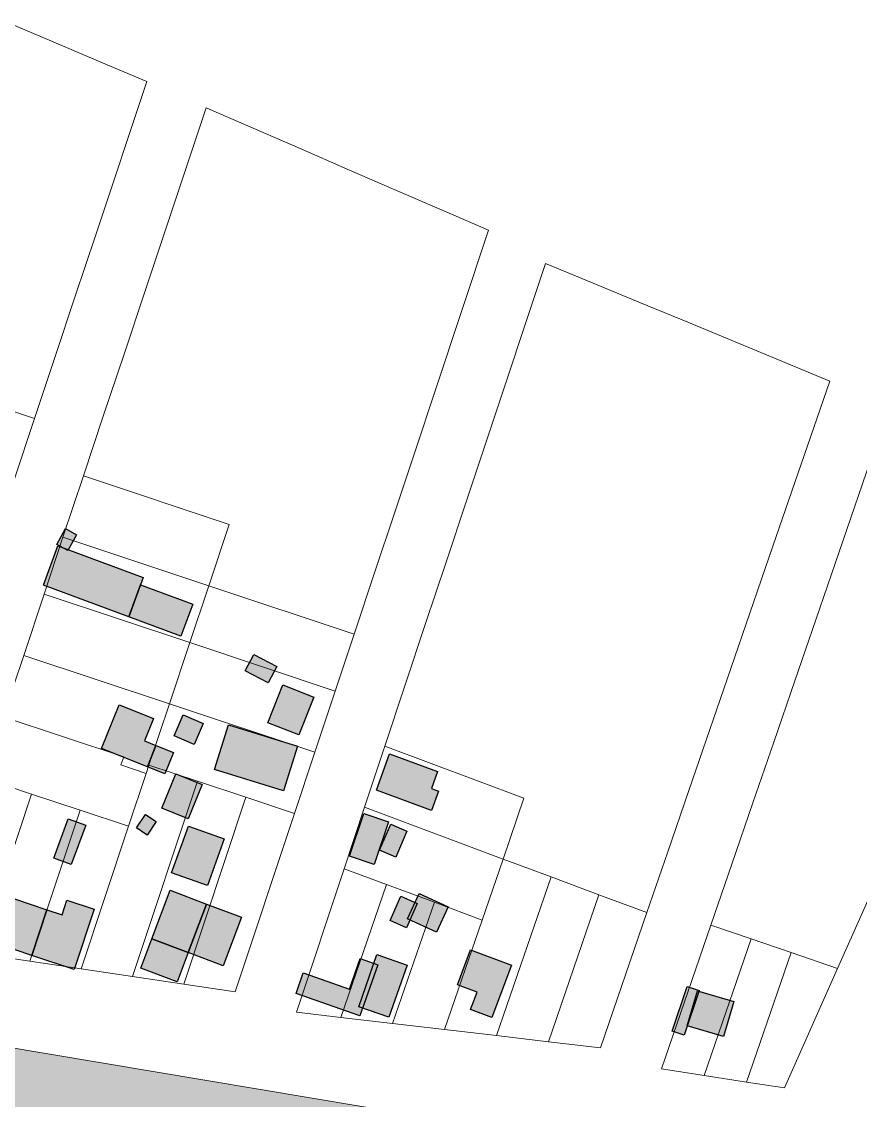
# Model space of a CAD drawing. Header units: millimetres. Extents: x -71 to 10084, y -63 to 6230.
# Drawn here: x 6458.2 to 6614.1, y 3308.1 to 3508.6 of the extents above; entities that cross this region are included whole.
import ezdxf

# ---------------------------------------------------------------- set-up
doc = ezdxf.new("R2010")
doc.units = ezdxf.units.MM
for name, color, linetype, lineweight, true_color in [('00.PROPUESTAS EDIFICACION', 251, 'Continuous', 5, 0x575757), ('01. Manzanas Esc. Urbana', 254, 'Continuous', 5, 0xcccccc), ('01. Parcelas Esc. Urbana', 8, 'Continuous', 5, 0x808080), ('COTAS', 154, 'Continuous', 5, 0x004f9e)]:
    doc.layers.add(name, color=color, linetype=linetype, lineweight=lineweight, true_color=true_color)
doc.layers.add('Edificaciones Pilar', color=50, linetype='Continuous')

msp = doc.modelspace()

# ---------------------------------------------------------------- hatches: boundary and pattern name
at = {"layer": 'COTAS', "linetype": 'Continuous', "true_color": 0xf26722, "transparency": 33554472}
h = msp.add_hatch(color=30, dxfattribs=at)
h.dxf.hatch_style = 1
h.paths.add_polyline_path([(6547.88, 3242.87), (6573.21, 3298.29), (6440.25, 3320.57), (6438.69, 3251.5)])
at = {"layer": 'Edificaciones Pilar', "transparency": 33554559}
for points in [[(6466.77, 3410.26), (6464.72, 3411.41), (6466.37, 3414.34), (6468.42, 3413.19), (6466.77, 3410.26)], [(6478.11, 3397.95), (6462.25, 3403.83), (6464.95, 3411.11), (6480.81, 3405.23), (6478.11, 3397.95)], [(6487.82, 3394.35), (6478.11, 3397.95), (6480.31, 3403.89), (6490.02, 3400.29), (6487.82, 3394.35)], [(6504, 3385.66), (6499.74, 3387.88), (6501.36, 3390.97), (6505.62, 3388.74), (6504, 3385.66)], [(6509.7, 3376), (6503.96, 3378.27), (6506.75, 3385.29), (6512.49, 3383.02), (6509.7, 3376)], [(6481.57, 3370.08), (6473.07, 3373.47), (6476.33, 3381.62), (6482.7, 3379.08), (6481.01, 3374.87), (6483.15, 3374.02), (6481.57, 3370.08)], [(6490.29, 3374.19), (6486.53, 3375.8), (6488.2, 3379.71), (6491.96, 3378.1), (6490.29, 3374.19)], [(6506.89, 3365.58), (6494.07, 3369.59), (6496.66, 3377.88), (6509.48, 3373.89), (6506.89, 3365.58)], [(6484.84, 3368.77), (6481.57, 3370.08), (6483.15, 3374.02), (6486.42, 3372.71), (6484.84, 3368.77)], [(6534.39, 3361.98), (6524.13, 3365.71), (6526.6, 3372.48), (6535.52, 3369.23), (6534.35, 3366.03), (6535.69, 3365.54), (6534.39, 3361.98)], [(6489.16, 3360.39), (6484.26, 3362.4), (6486.87, 3368.77), (6491.77, 3366.76), (6489.16, 3360.39)], [(6481.51, 3357.38), (6479.56, 3358.7), (6481.24, 3361.19), (6483.19, 3359.88), (6481.51, 3357.38)], [(6523.71, 3351.9), (6519.14, 3353.44), (6521.83, 3361.38), (6526.4, 3359.83), (6523.71, 3351.9)], [(6470.12, 3359.21), (6467.42, 3351.89), (6464.17, 3353.09), (6466.87, 3360.41), (6470.12, 3359.21)], [(6492.76, 3347.99), (6486.08, 3350.38), (6489.19, 3359.05), (6495.87, 3356.66), (6492.76, 3347.99)], [(6527.72, 3353.29), (6524.73, 3354.6), (6526.83, 3359.39), (6529.82, 3358.09), (6527.72, 3353.29)], [(6489.16, 3335.56), (6482.4, 3338.11), (6485.8, 3347.12), (6492.55, 3344.57), (6489.16, 3335.56)], [(6535.32, 3339.36), (6529.94, 3341.84), (6532.08, 3346.5), (6537.47, 3344.02), (6535.32, 3339.36)], [(6460.08, 3335.01), (6454.04, 3337.02), (6456.87, 3345.52), (6462.91, 3343.5), (6460.08, 3335.01)], [(6467.94, 3332.39), (6460.08, 3335.01), (6462.91, 3343.5), (6465.71, 3342.57), (6466.62, 3345.31), (6471.69, 3343.63), (6467.94, 3332.39)], [(6495.68, 3333.11), (6489.16, 3335.56), (6492.55, 3344.57), (6499.07, 3342.12), (6495.68, 3333.11)], [(6529.73, 3340.17), (6526.69, 3341.53), (6528.69, 3346), (6531.73, 3344.64), (6529.73, 3340.17)], [(6487.1, 3330.11), (6480.35, 3332.65), (6482.4, 3338.11), (6489.16, 3335.56), (6487.1, 3330.11)], [(6521.07, 3323.77), (6509.2, 3327.92), (6510.55, 3331.77), (6519.16, 3328.76), (6521.14, 3334.44), (6524.41, 3333.29), (6521.07, 3323.77)], [(6526.46, 3323.52), (6520.85, 3325.48), (6524.24, 3335.16), (6529.86, 3333.19), (6526.46, 3323.52)], [(6549.24, 3333.2), (6545.59, 3323.46), (6541.64, 3324.94), (6542.85, 3328.17), (6539.19, 3329.54), (6541.63, 3336.05), (6549.24, 3333.2)], [(6584.1, 3328.49), (6581.32, 3320.21), (6579.12, 3320.95), (6581.9, 3329.23), (6584.1, 3328.49)], [(6588.67, 3319.94), (6581.91, 3321.92), (6583.83, 3328.46), (6590.59, 3326.48), (6588.67, 3319.94)]]:
    msp.add_hatch(color=256, dxfattribs=at).paths.add_polyline_path(points, flags=0)

# ---------------------------------------------------------------- linework, layer by layer
at = {"layer": '00.PROPUESTAS EDIFICACION', "linetype": 'Continuous'}
msp.add_line((6374, 3331.67), (6596.62, 3294.37), dxfattribs=at)
at = {"layer": '01. Manzanas Esc. Urbana', "linetype": 'Continuous', "flags": 128}
for points in [[(6455.12, 3508.57), (6464.09, 3504.78), (6464.09, 3504.78), (6472.94, 3501.03), (6481.46, 3497.42), (6471.98, 3468.94), (6468.18, 3457.54), (6464.4, 3446.17), (6460.61, 3434.79), (6456.81, 3423.39)], [(6454.8, 3379.38), (6458.6, 3390.78), (6462.38, 3402.16), (6465.89, 3412.72), (6469.69, 3424.12), (6473.44, 3435.4), (6477.23, 3446.78), (6481.03, 3458.18), (6492.49, 3492.56), (6501.22, 3488.76), (6509.96, 3484.97), (6518.73, 3481.17), (6527.45, 3477.36), (6527.45, 3477.36), (6536.22, 3473.56), (6544.97, 3469.78), (6535.13, 3440.16), (6531.33, 3428.76), (6527.54, 3417.39), (6523.8, 3406.1), (6520, 3394.7), (6516.48, 3384.15), (6512.7, 3372.77), (6508.92, 3361.4), (6497.87, 3328.22), (6488.33, 3329.67), (6478.81, 3331.09), (6469.25, 3332.51), (6459.74, 3333.94), (6450.18, 3335.36)]]:
    msp.add_lwpolyline(points, dxfattribs=at)
for points in [[(6590.81, 3449.06), (6599.62, 3445.42), (6608.39, 3441.77), (6597.83, 3411.05), (6593.57, 3398.63), (6590.04, 3388.36), (6586.12, 3377.01), (6582.22, 3365.64), (6578.3, 3354.29), (6574.4, 3342.97), (6565.78, 3317.84), (6556.13, 3318.98), (6546.47, 3320.12), (6536.8, 3321.24), (6527.14, 3322.37), (6517.51, 3323.49), (6509.26, 3324.47), (6518.12, 3351.14), (6521.92, 3362.54), (6525.7, 3373.92), (6529.5, 3385.32), (6533.28, 3396.69), (6537.08, 3408.09), (6540.88, 3419.49), (6544.67, 3430.87), (6555.57, 3463.64), (6564.43, 3459.96), (6573.2, 3456.32), (6582.02, 3452.68), (6590.81, 3449.06)], [(6628.58, 3431.25), (6638.29, 3427.24), (6649.82, 3422.44), (6634.32, 3387.59), (6629.42, 3376.59), (6624.52, 3365.56), (6619.61, 3354.57), (6614.71, 3343.57), (6609.83, 3332.56), (6599.96, 3310.39), (6592.94, 3311.48), (6585.06, 3312.73), (6577.13, 3313.97), (6586.3, 3340.64), (6590.21, 3351.99), (6594.11, 3363.36), (6598.01, 3374.68), (6601.93, 3386.03), (6605.82, 3397.4), (6618.84, 3435.28), (6628.58, 3431.25)]]:
    msp.add_lwpolyline(points, close=True, dxfattribs=at)
at = {"layer": '01. Parcelas Esc. Urbana', "linetype": 'Continuous', "flags": 128}
for points in [[(6429.79, 3432.4), (6433.57, 3443.78), (6460.61, 3434.79), (6456.81, 3423.39), (6429.79, 3432.4)], [(6429.79, 3432.4), (6433.57, 3443.78), (6460.61, 3434.79), (6456.81, 3423.39), (6429.79, 3432.4)], [(6429.79, 3432.4), (6433.57, 3443.78), (6460.61, 3434.79), (6456.81, 3423.39), (6429.79, 3432.4)], [(6465.89, 3412.72), (6469.69, 3424.12), (6496.77, 3415.11), (6492.97, 3403.71), (6465.89, 3412.72)], [(6465.89, 3412.72), (6469.69, 3424.12), (6496.77, 3415.11), (6492.97, 3403.71), (6465.89, 3412.72)], [(6465.89, 3412.72), (6469.69, 3424.12), (6496.77, 3415.11), (6492.97, 3403.71), (6465.89, 3412.72)], [(6462.38, 3402.16), (6465.89, 3412.72), (6492.97, 3403.71), (6489.45, 3393.16), (6462.38, 3402.16)], [(6462.38, 3402.16), (6465.89, 3412.72), (6492.97, 3403.71), (6489.45, 3393.16), (6462.38, 3402.16)], [(6462.38, 3402.16), (6465.89, 3412.72), (6492.97, 3403.71), (6489.45, 3393.16), (6462.38, 3402.16)], [(6489.45, 3393.16), (6492.97, 3403.71), (6520, 3394.7), (6516.48, 3384.15), (6489.45, 3393.16)], [(6489.45, 3393.16), (6492.97, 3403.71), (6520, 3394.7), (6516.48, 3384.15), (6489.45, 3393.16)], [(6489.45, 3393.16), (6492.97, 3403.71), (6520, 3394.7), (6516.48, 3384.15), (6489.45, 3393.16)], [(6462.38, 3402.16), (6489.45, 3393.16), (6485.67, 3381.78), (6458.6, 3390.78), (6462.38, 3402.16)], [(6462.38, 3402.16), (6489.45, 3393.16), (6485.67, 3381.78), (6458.6, 3390.78), (6462.38, 3402.16)], [(6462.38, 3402.16), (6489.45, 3393.16), (6485.67, 3381.78), (6458.6, 3390.78), (6462.38, 3402.16)], [(6485.67, 3381.78), (6489.45, 3393.16), (6516.48, 3384.15), (6512.7, 3372.77), (6485.67, 3381.78)], [(6485.67, 3381.78), (6489.45, 3393.16), (6516.48, 3384.15), (6512.7, 3372.77), (6485.67, 3381.78)], [(6485.67, 3381.78), (6489.45, 3393.16), (6516.48, 3384.15), (6512.7, 3372.77), (6485.67, 3381.78)], [(6458.6, 3390.78), (6485.67, 3381.78), (6481.85, 3370.4), (6481.32, 3368.83), (6476.67, 3370.41), (6477.2, 3371.93), (6454.8, 3379.38), (6458.6, 3390.78)], [(6458.6, 3390.78), (6485.67, 3381.78), (6481.85, 3370.4), (6481.32, 3368.83), (6476.67, 3370.41), (6477.2, 3371.93), (6454.8, 3379.38), (6458.6, 3390.78)], [(6458.6, 3390.78), (6485.67, 3381.78), (6481.85, 3370.4), (6481.32, 3368.83), (6476.67, 3370.41), (6477.2, 3371.93), (6454.8, 3379.38), (6458.6, 3390.78)], [(6485.67, 3381.78), (6512.7, 3372.77), (6508.92, 3361.4), (6499.9, 3364.41), (6490.86, 3367.39), (6481.85, 3370.4), (6485.67, 3381.78)], [(6485.67, 3381.78), (6512.7, 3372.77), (6508.92, 3361.4), (6499.9, 3364.41), (6490.86, 3367.39), (6481.85, 3370.4), (6485.67, 3381.78)], [(6485.67, 3381.78), (6512.7, 3372.77), (6508.92, 3361.4), (6499.9, 3364.41), (6490.86, 3367.39), (6481.85, 3370.4), (6485.67, 3381.78)], [(6451.02, 3368.01), (6454.8, 3379.38), (6477.2, 3371.93), (6476.67, 3370.41), (6481.32, 3368.83), (6478.07, 3359.02), (6469.07, 3362.02), (6460.04, 3365), (6451.02, 3368.01)], [(6451.02, 3368.01), (6454.8, 3379.38), (6477.2, 3371.93), (6476.67, 3370.41), (6481.32, 3368.83), (6478.07, 3359.02), (6469.07, 3362.02), (6460.04, 3365), (6451.02, 3368.01)], [(6451.02, 3368.01), (6454.8, 3379.38), (6477.2, 3371.93), (6476.67, 3370.41), (6481.32, 3368.83), (6478.07, 3359.02), (6469.07, 3362.02), (6460.04, 3365), (6451.02, 3368.01)], [(6521.92, 3362.54), (6525.7, 3373.92), (6551.57, 3364.26), (6547.67, 3352.93), (6521.92, 3362.54)], [(6521.92, 3362.54), (6525.7, 3373.92), (6551.57, 3364.26), (6547.67, 3352.93), (6521.92, 3362.54)], [(6521.92, 3362.54), (6525.7, 3373.92), (6551.57, 3364.26), (6547.67, 3352.93), (6521.92, 3362.54)], [(6490.86, 3367.39), (6478.81, 3331.09), (6469.25, 3332.51), (6478.07, 3359.02), (6481.32, 3368.83), (6481.85, 3370.4), (6490.86, 3367.39)], [(6490.86, 3367.39), (6478.81, 3331.09), (6469.25, 3332.51), (6478.07, 3359.02), (6481.32, 3368.83), (6481.85, 3370.4), (6490.86, 3367.39)], [(6490.86, 3367.39), (6478.81, 3331.09), (6469.25, 3332.51), (6478.07, 3359.02), (6481.32, 3368.83), (6481.85, 3370.4), (6490.86, 3367.39)], [(6451.02, 3368.01), (6460.04, 3365), (6450.18, 3335.36), (6440.62, 3336.78), (6451.02, 3368.01)], [(6451.02, 3368.01), (6460.04, 3365), (6450.18, 3335.36), (6440.62, 3336.78), (6451.02, 3368.01)], [(6451.02, 3368.01), (6460.04, 3365), (6450.18, 3335.36), (6440.62, 3336.78), (6451.02, 3368.01)], [(6478.81, 3331.09), (6490.86, 3367.39), (6499.9, 3364.41), (6488.33, 3329.67), (6478.81, 3331.09)], [(6478.81, 3331.09), (6490.86, 3367.39), (6499.9, 3364.41), (6488.33, 3329.67), (6478.81, 3331.09)], [(6478.81, 3331.09), (6490.86, 3367.39), (6499.9, 3364.41), (6488.33, 3329.67), (6478.81, 3331.09)], [(6450.18, 3335.36), (6460.04, 3365), (6469.07, 3362.02), (6459.74, 3333.94), (6450.18, 3335.36)], [(6450.18, 3335.36), (6460.04, 3365), (6469.07, 3362.02), (6459.74, 3333.94), (6450.18, 3335.36)], [(6450.18, 3335.36), (6460.04, 3365), (6469.07, 3362.02), (6459.74, 3333.94), (6450.18, 3335.36)], [(6488.33, 3329.67), (6499.9, 3364.41), (6508.92, 3361.4), (6497.87, 3328.22), (6488.33, 3329.67)], [(6488.33, 3329.67), (6499.9, 3364.41), (6508.92, 3361.4), (6497.87, 3328.22), (6488.33, 3329.67)], [(6488.33, 3329.67), (6499.9, 3364.41), (6508.92, 3361.4), (6497.87, 3328.22), (6488.33, 3329.67)], [(6518.12, 3351.14), (6521.92, 3362.54), (6547.67, 3352.93), (6543.78, 3341.57), (6534.92, 3344.89), (6525.99, 3348.22), (6518.12, 3351.14)], [(6518.12, 3351.14), (6521.92, 3362.54), (6547.67, 3352.93), (6543.78, 3341.57), (6534.92, 3344.89), (6525.99, 3348.22), (6518.12, 3351.14)], [(6518.12, 3351.14), (6521.92, 3362.54), (6547.67, 3352.93), (6543.78, 3341.57), (6534.92, 3344.89), (6525.99, 3348.22), (6518.12, 3351.14)], [(6459.74, 3333.94), (6469.07, 3362.02), (6478.07, 3359.02), (6469.25, 3332.51), (6459.74, 3333.94)], [(6459.74, 3333.94), (6469.07, 3362.02), (6478.07, 3359.02), (6469.25, 3332.51), (6459.74, 3333.94)], [(6459.74, 3333.94), (6469.07, 3362.02), (6478.07, 3359.02), (6469.25, 3332.51), (6459.74, 3333.94)], [(6543.78, 3341.57), (6547.67, 3352.93), (6556.6, 3349.6), (6546.47, 3320.12), (6536.8, 3321.24), (6543.78, 3341.57)], [(6543.78, 3341.57), (6547.67, 3352.93), (6556.6, 3349.6), (6546.47, 3320.12), (6536.8, 3321.24), (6543.78, 3341.57)], [(6543.78, 3341.57), (6547.67, 3352.93), (6556.6, 3349.6), (6546.47, 3320.12), (6536.8, 3321.24), (6543.78, 3341.57)], [(6518.12, 3351.14), (6525.99, 3348.22), (6517.51, 3323.49), (6509.26, 3324.47), (6518.12, 3351.14)], [(6518.12, 3351.14), (6525.99, 3348.22), (6517.51, 3323.49), (6509.26, 3324.47), (6518.12, 3351.14)], [(6518.12, 3351.14), (6525.99, 3348.22), (6517.51, 3323.49), (6509.26, 3324.47), (6518.12, 3351.14)], [(6546.47, 3320.12), (6556.6, 3349.6), (6565.5, 3346.28), (6556.13, 3318.98), (6546.47, 3320.12)], [(6546.47, 3320.12), (6556.6, 3349.6), (6565.5, 3346.28), (6556.13, 3318.98), (6546.47, 3320.12)], [(6546.47, 3320.12), (6556.6, 3349.6), (6565.5, 3346.28), (6556.13, 3318.98), (6546.47, 3320.12)], [(6517.51, 3323.49), (6525.99, 3348.22), (6534.92, 3344.89), (6527.14, 3322.37), (6517.51, 3323.49)], [(6517.51, 3323.49), (6525.99, 3348.22), (6534.92, 3344.89), (6527.14, 3322.37), (6517.51, 3323.49)], [(6517.51, 3323.49), (6525.99, 3348.22), (6534.92, 3344.89), (6527.14, 3322.37), (6517.51, 3323.49)], [(6527.14, 3322.37), (6534.92, 3344.89), (6543.78, 3341.57), (6536.8, 3321.24), (6527.14, 3322.37)], [(6527.14, 3322.37), (6534.92, 3344.89), (6543.78, 3341.57), (6536.8, 3321.24), (6527.14, 3322.37)], [(6527.14, 3322.37), (6534.92, 3344.89), (6543.78, 3341.57), (6536.8, 3321.24), (6527.14, 3322.37)], [(6565.5, 3346.28), (6574.4, 3342.97), (6565.78, 3317.84), (6556.13, 3318.98), (6565.5, 3346.28)], [(6565.5, 3346.28), (6574.4, 3342.97), (6565.78, 3317.84), (6556.13, 3318.98), (6565.5, 3346.28)], [(6565.5, 3346.28), (6574.4, 3342.97), (6565.78, 3317.84), (6556.13, 3318.98), (6565.5, 3346.28)], [(6577.13, 3313.97), (6586.3, 3340.64), (6593.78, 3338.09), (6585.06, 3312.73), (6577.13, 3313.97)], [(6577.13, 3313.97), (6586.3, 3340.64), (6593.78, 3338.09), (6585.06, 3312.73), (6577.13, 3313.97)], [(6577.13, 3313.97), (6586.3, 3340.64), (6593.78, 3338.09), (6585.06, 3312.73), (6577.13, 3313.97)], [(6601.22, 3335.54), (6592.94, 3311.48), (6585.06, 3312.73), (6593.78, 3338.09), (6601.22, 3335.54)], [(6601.22, 3335.54), (6592.94, 3311.48), (6585.06, 3312.73), (6593.78, 3338.09), (6601.22, 3335.54)], [(6601.22, 3335.54), (6592.94, 3311.48), (6585.06, 3312.73), (6593.78, 3338.09), (6601.22, 3335.54)], [(6601.22, 3335.54), (6609.83, 3332.56), (6599.96, 3310.39), (6592.94, 3311.48), (6601.22, 3335.54)], [(6601.22, 3335.54), (6609.83, 3332.56), (6599.96, 3310.39), (6592.94, 3311.48), (6601.22, 3335.54)], [(6601.22, 3335.54), (6609.83, 3332.56), (6599.96, 3310.39), (6592.94, 3311.48), (6601.22, 3335.54)]]:
    msp.add_lwpolyline(points, close=True, dxfattribs=at)
at = {"layer": 'Edificaciones Pilar', "linetype": 'Continuous', "flags": 128}
for points in [[(6466.77, 3410.26), (6464.72, 3411.41), (6466.37, 3414.34), (6468.42, 3413.19), (6466.77, 3410.26)], [(6478.11, 3397.95), (6462.25, 3403.83), (6464.95, 3411.11), (6480.81, 3405.23), (6478.11, 3397.95)], [(6487.82, 3394.35), (6478.11, 3397.95), (6480.31, 3403.89), (6490.02, 3400.29), (6487.82, 3394.35)], [(6504, 3385.66), (6499.74, 3387.88), (6501.36, 3390.97), (6505.62, 3388.74), (6504, 3385.66)], [(6509.7, 3376), (6503.96, 3378.27), (6506.75, 3385.29), (6512.49, 3383.02), (6509.7, 3376)], [(6481.57, 3370.08), (6473.07, 3373.47), (6476.33, 3381.62), (6482.7, 3379.08), (6481.01, 3374.87), (6483.15, 3374.02), (6481.57, 3370.08)], [(6490.29, 3374.19), (6486.53, 3375.8), (6488.2, 3379.71), (6491.96, 3378.1), (6490.29, 3374.19)], [(6506.89, 3365.58), (6494.07, 3369.59), (6496.66, 3377.88), (6509.48, 3373.89), (6506.89, 3365.58)], [(6484.84, 3368.77), (6481.57, 3370.08), (6483.15, 3374.02), (6486.42, 3372.71), (6484.84, 3368.77)], [(6534.39, 3361.98), (6524.13, 3365.71), (6526.6, 3372.48), (6535.52, 3369.23), (6534.35, 3366.03), (6535.69, 3365.54), (6534.39, 3361.98)], [(6489.16, 3360.39), (6484.26, 3362.4), (6486.87, 3368.77), (6491.77, 3366.76), (6489.16, 3360.39)], [(6481.51, 3357.38), (6479.56, 3358.7), (6481.24, 3361.19), (6483.19, 3359.88), (6481.51, 3357.38)], [(6523.71, 3351.9), (6519.14, 3353.44), (6521.83, 3361.38), (6526.4, 3359.83), (6523.71, 3351.9)], [(6470.12, 3359.21), (6467.42, 3351.89), (6464.17, 3353.09), (6466.87, 3360.41), (6470.12, 3359.21)], [(6492.76, 3347.99), (6486.08, 3350.38), (6489.19, 3359.05), (6495.87, 3356.66), (6492.76, 3347.99)], [(6527.72, 3353.29), (6524.73, 3354.6), (6526.83, 3359.39), (6529.82, 3358.09), (6527.72, 3353.29)], [(6489.16, 3335.56), (6482.4, 3338.11), (6485.8, 3347.12), (6492.55, 3344.57), (6489.16, 3335.56)], [(6535.32, 3339.36), (6529.94, 3341.84), (6532.08, 3346.5), (6537.47, 3344.02), (6535.32, 3339.36)], [(6460.08, 3335.01), (6454.04, 3337.02), (6456.87, 3345.52), (6462.91, 3343.5), (6460.08, 3335.01)], [(6467.94, 3332.39), (6460.08, 3335.01), (6462.91, 3343.5), (6465.71, 3342.57), (6466.62, 3345.31), (6471.69, 3343.63), (6467.94, 3332.39)], [(6495.68, 3333.11), (6489.16, 3335.56), (6492.55, 3344.57), (6499.07, 3342.12), (6495.68, 3333.11)], [(6529.73, 3340.17), (6526.69, 3341.53), (6528.69, 3346), (6531.73, 3344.64), (6529.73, 3340.17)], [(6487.1, 3330.11), (6480.35, 3332.65), (6482.4, 3338.11), (6489.16, 3335.56), (6487.1, 3330.11)], [(6521.07, 3323.77), (6509.2, 3327.92), (6510.55, 3331.77), (6519.16, 3328.76), (6521.14, 3334.44), (6524.41, 3333.29), (6521.07, 3323.77)], [(6526.46, 3323.52), (6520.85, 3325.48), (6524.24, 3335.16), (6529.86, 3333.19), (6526.46, 3323.52)], [(6549.24, 3333.2), (6545.59, 3323.46), (6541.64, 3324.94), (6542.85, 3328.17), (6539.19, 3329.54), (6541.63, 3336.05), (6549.24, 3333.2)], [(6584.1, 3328.49), (6581.32, 3320.21), (6579.12, 3320.95), (6581.9, 3329.23), (6584.1, 3328.49)], [(6588.67, 3319.94), (6581.91, 3321.92), (6583.83, 3328.46), (6590.59, 3326.48), (6588.67, 3319.94)]]:
    msp.add_lwpolyline(points, close=True, dxfattribs=at)

doc.saveas('drawing.dxf')
